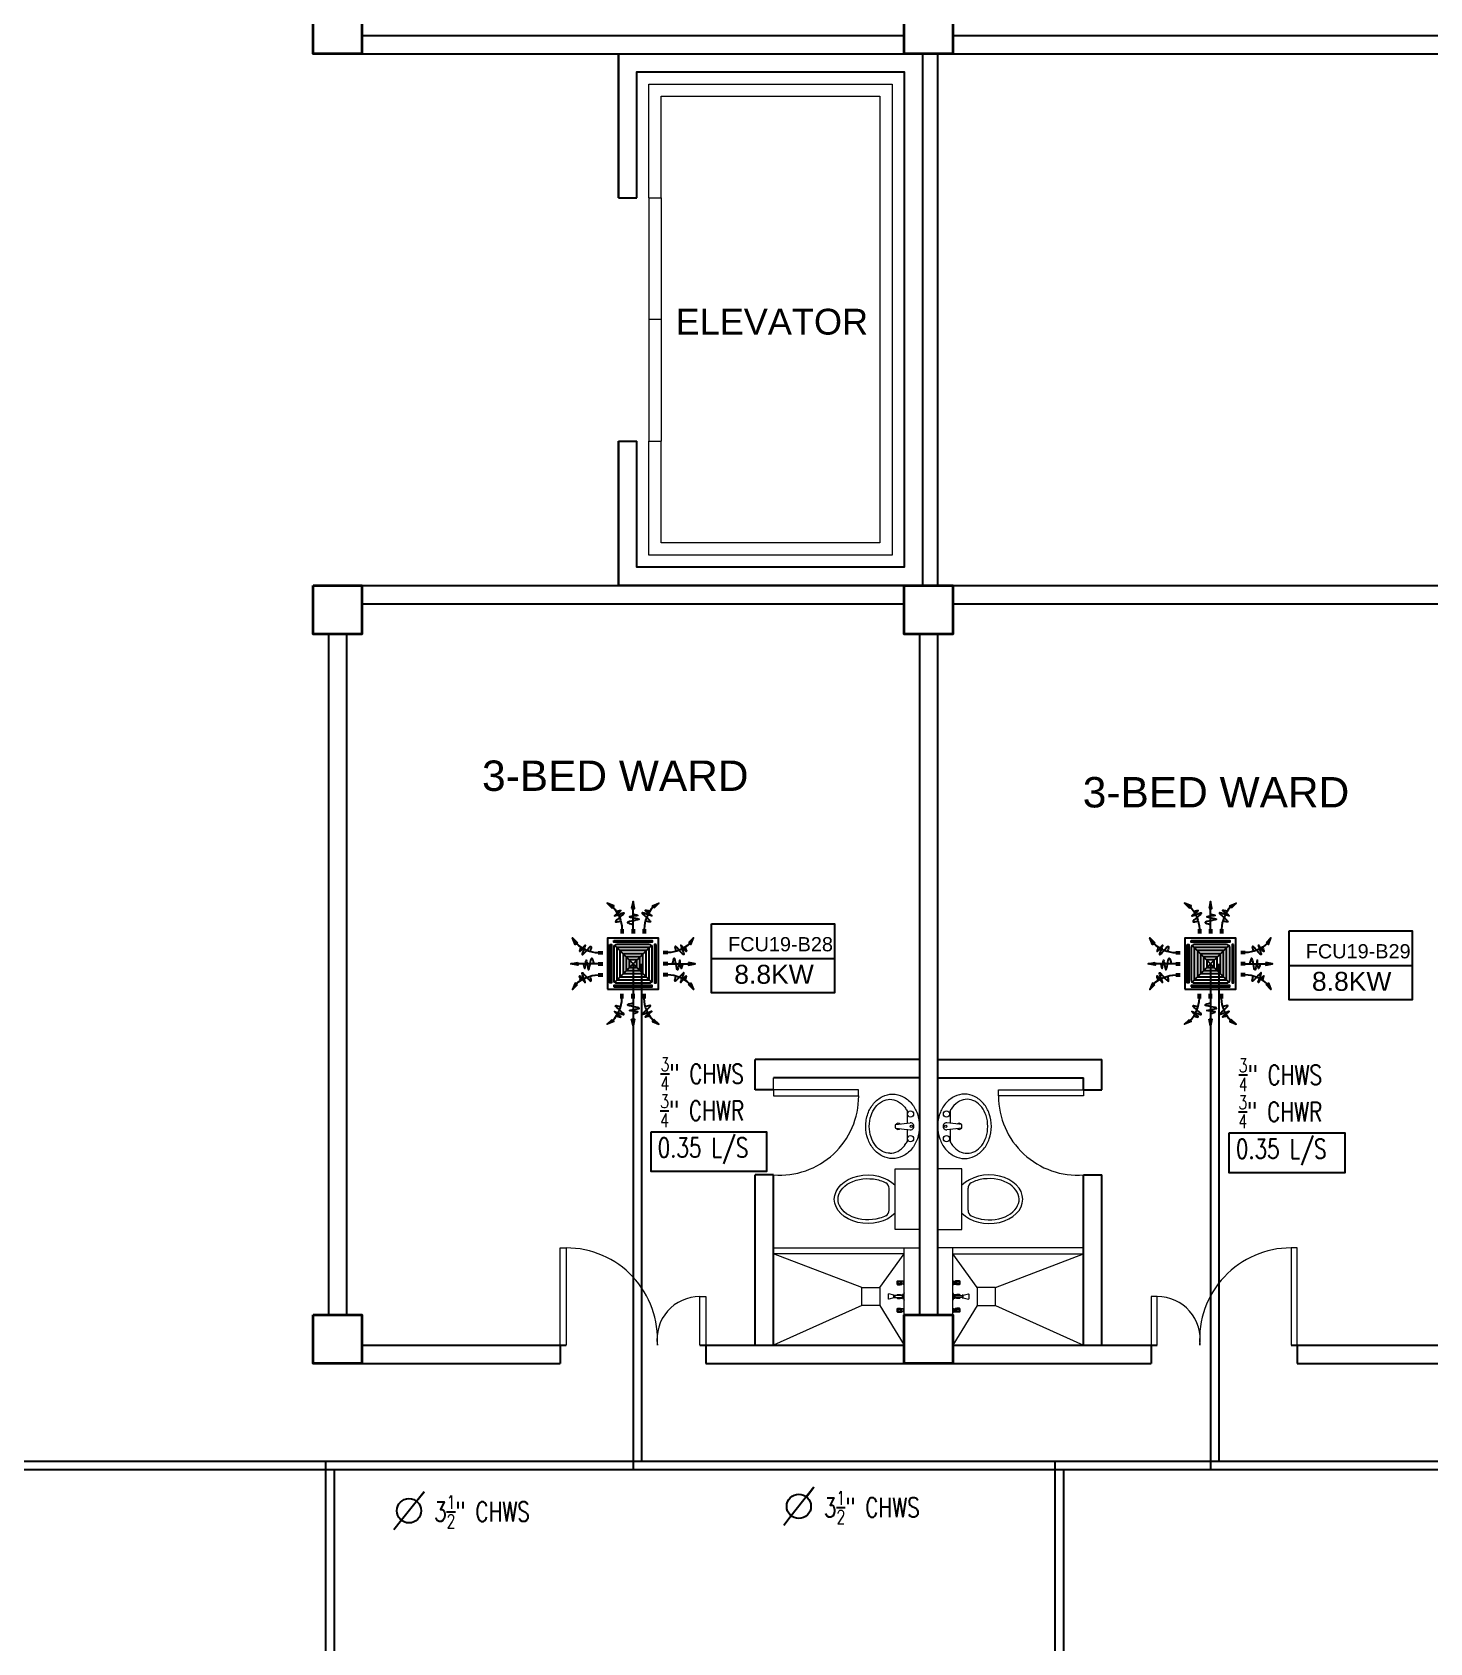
# Model space of a CAD drawing. Header units: millimetres. Extents: x 5 to 430, y 3 to 339.
# Drawn here: x 258.84 to 270.34, y 190.22 to 203.47 of the extents above; entities that cross this region are included whole.
import ezdxf

# ---------------------------------------------------------------- set-up
doc = ezdxf.new("R2010")
doc.units = ezdxf.units.MM
doc.header["$MEASUREMENT"] = 0
for name, color, linetype in [('AIR', 7, 'Continuous'), ('fcu line', 7, 'Continuous'), ('fcu return', 7, 'Continuous'), ('label', 7, 'Continuous'), ('Legends', 7, 'Continuous'), ('pipe label', 7, 'Continuous')]:
    doc.layers.add(name, color=color, linetype=linetype)
doc.styles.add('Arch-Dim', font='simplex.shx', dxfattribs={"width": 0.75})
doc.styles.get("Standard").update_dxf_attribs({"font": 'arial.ttf'})
doc.styles.add('SWISSLT175', font='swissl.ttf', dxfattribs={"height": 0.175})

# ---------------------------------------------------------------- blocks, each defined once
blk = doc.blocks.new('FCU-13000P (CASSETTE SPLIT)')
at = {"layer": 'AIR', "ltscale": 3}
for p, q in [((0, 0.523), (0, 1)), ((-0.193, 0.558), (-0.193, 0.487)), ((-0.162, 0.558), (-0.162, 0.487)), ((-0.016, 0.558), (-0.016, 0.487)), ((0.016, 0.558), (0.016, 0.487)), ((0.162, 0.558), (0.162, 0.487)), ((0.193, 0.558), (0.193, 0.487)), ((-0.523, 0), (-1, 0)), ((-0.558, 0.193), (-0.487, 0.193)), ((-0.558, 0.162), (-0.487, 0.162)), ((-0.558, 0.016), (-0.487, 0.016)), ((0.558, 0.193), (0.487, 0.193)), ((0.558, 0.162), (0.487, 0.162)), ((0.558, 0.016), (0.487, 0.016)), ((0.523, 0), (1, 0)), ((-0.558, -0.016), (-0.487, -0.016)), ((-0.558, -0.162), (-0.487, -0.162)), ((-0.558, -0.193), (-0.487, -0.193)), ((0.558, -0.016), (0.487, -0.016)), ((0.558, -0.162), (0.487, -0.162)), ((0.558, -0.193), (0.487, -0.193)), ((-0.193, -0.558), (-0.193, -0.487)), ((-0.162, -0.558), (-0.162, -0.487)), ((-0.016, -0.558), (-0.016, -0.487)), ((0.016, -0.558), (0.016, -0.487)), ((0.162, -0.558), (0.162, -0.487)), ((0.193, -0.558), (0.193, -0.487)), ((0, -0.523), (0, -1))]:
    blk.add_line(p, q, dxfattribs=at)
at = {"layer": 'AIR'}
for p, q in [((0.295, -0.295), (-0.295, 0.295)), ((0.295, 0.295), (-0.295, -0.295))]:
    blk.add_line(p, q, dxfattribs=at)
at = {"layer": 'AIR', "ltscale": 3}
for points in [[(-0.335, 0.895), (-0.311, 0.932), (-0.416, 0.973)], [(-0.022, 0.89), (0.022, 0.89), (0, 1)], [(0.335, 0.895), (0.311, 0.932), (0.416, 0.973)], [(-0.895, 0.335), (-0.932, 0.311), (-0.973, 0.416)], [(0.895, 0.335), (0.932, 0.311), (0.973, 0.416)], [(-0.89, 0.022), (-0.89, -0.022), (-1, 0)], [(0.89, 0.022), (0.89, -0.022), (1, 0)], [(-0.895, -0.335), (-0.932, -0.311), (-0.973, -0.416)], [(0.895, -0.335), (0.932, -0.311), (0.973, -0.416)], [(-0.335, -0.895), (-0.311, -0.932), (-0.416, -0.973)], [(-0.022, -0.89), (0.022, -0.89), (0, -1)], [(0.335, -0.895), (0.311, -0.932), (0.416, -0.973)]]:
    blk.add_lwpolyline(points, close=True, dxfattribs=at)
at = {"layer": 'AIR'}
for points in [[(-0.323, 0.914, -0.171809), (-0.178, 0.558), (-0.178, 0.522)], [(0.323, 0.914, 0.171809), (0.178, 0.558), (0.178, 0.522)], [(-0.914, 0.323, 0.171809), (-0.558, 0.178), (-0.522, 0.178)], [(0.914, 0.323, -0.171809), (0.558, 0.178), (0.522, 0.178)], [(-0.914, -0.323, -0.171809), (-0.558, -0.178), (-0.522, -0.178)], [(0.914, -0.323, 0.171809), (0.558, -0.178), (0.522, -0.178)], [(-0.323, -0.914, 0.171809), (-0.178, -0.558), (-0.178, -0.522)], [(0.323, -0.914, -0.171809), (0.178, -0.558), (0.178, -0.522)]]:
    blk.add_lwpolyline(points, format="xyb", dxfattribs=at)
for points in [[(-0.41, -0.41), (0.41, -0.41), (0.41, 0.41), (-0.41, 0.41)], [(-0.373, 0.31), (-0.348, 0.31), (-0.348, -0.31), (-0.373, -0.31)], [(-0.31, 0.372), (0.31, 0.372), (0.31, 0.348), (-0.31, 0.348)], [(-0.26, -0.26), (0.26, -0.26), (0.26, 0.26), (-0.26, 0.26)], [(0.372, 0.31), (0.348, 0.31), (0.348, -0.31), (0.372, -0.31)], [(-0.21, -0.21), (0.21, -0.21), (0.21, 0.21), (-0.21, 0.21)], [(-0.16, -0.16), (0.16, -0.16), (0.16, 0.16), (-0.16, 0.16)], [(-0.11, -0.11), (0.11, -0.11), (0.11, 0.11), (-0.11, 0.11)], [(-0.06, -0.06), (0.06, -0.06), (0.06, 0.06), (-0.06, 0.06)], [(-0.31, -0.373), (0.31, -0.373), (0.31, -0.348), (-0.31, -0.348)]]:
    blk.add_lwpolyline(points, close=True, dxfattribs=at)
blk.add_lwpolyline([(-0.26, -0.31), (0.26, -0.31, 0.414214), (0.31, -0.26), (0.31, 0.26, 0.414214), (0.26, 0.31), (-0.26, 0.31, 0.414214), (-0.31, 0.26), (-0.31, -0.26, 0.414214)], format="xyb", close=True, dxfattribs=at)
at = {"layer": 'AIR', "ltscale": 3}
for points in [[(-0.268, 0.84), (-0.231, 0.852), (-0.134, 0.882), (-0.422, 0.704), (0.005, 0.903), (-0.358, 0.645), (-0.239, 0.678), (-0.199, 0.69)], [(0.268, 0.84), (0.231, 0.852), (0.134, 0.882), (0.422, 0.704), (-0.005, 0.903), (0.358, 0.645), (0.239, 0.678), (0.199, 0.69)], [(-0.84, 0.268), (-0.852, 0.231), (-0.882, 0.134), (-0.704, 0.422), (-0.903, -0.005), (-0.645, 0.358), (-0.678, 0.239), (-0.69, 0.199)], [(0.84, 0.268), (0.852, 0.231), (0.882, 0.134), (0.704, 0.422), (0.903, -0.005), (0.645, 0.358), (0.678, 0.239), (0.69, 0.199)], [(-0.84, -0.268), (-0.852, -0.231), (-0.882, -0.134), (-0.704, -0.422), (-0.903, 0.005), (-0.645, -0.358), (-0.678, -0.239), (-0.69, -0.199)], [(0.84, -0.268), (0.852, -0.231), (0.882, -0.134), (0.704, -0.422), (0.903, 0.005), (0.645, -0.358), (0.678, -0.239), (0.69, -0.199)], [(-0.268, -0.84), (-0.231, -0.852), (-0.134, -0.882), (-0.422, -0.704), (0.005, -0.903), (-0.358, -0.645), (-0.239, -0.678), (-0.199, -0.69)], [(0.268, -0.84), (0.231, -0.852), (0.134, -0.882), (0.422, -0.704), (-0.005, -0.903), (0.358, -0.645), (0.239, -0.678), (0.199, -0.69)]]:
    blk.add_open_spline(points, degree=3, knots=[0.0032834, 0.0032834, 0.0032834, 0.0032834, 0.0712567, 0.1924075, 0.3347111, 0.5062145, 0.5813292, 0.5813292, 0.5813292, 0.5813292], dxfattribs=at)
for points in [[(0, 0.8), (0.077, 0.776), (-0.058, 0.755), (0.098, 0.718), (-0.087, 0.663), (0, 0.631)], [(-0.8, 0), (-0.776, -0.077), (-0.755, 0.058), (-0.718, -0.098), (-0.663, 0.087), (-0.631, 0)], [(0.8, 0), (0.776, -0.077), (0.755, 0.058), (0.718, -0.098), (0.663, 0.087), (0.631, 0)], [(0, -0.8), (0.077, -0.776), (-0.058, -0.755), (0.098, -0.718), (-0.087, -0.663), (0, -0.631)]]:
    blk.add_spline(points, degree=3, dxfattribs=at)
for points in [[(-0.416, 0.973), (-0.335, 0.895), (-0.311, 0.932)], [(0, 1), (-0.022, 0.89), (0.022, 0.89)], [(0.416, 0.973), (0.335, 0.895), (0.311, 0.932)], [(-0.973, 0.416), (-0.895, 0.335), (-0.932, 0.311)], [(0.973, 0.416), (0.895, 0.335), (0.932, 0.311)], [(-1, 0), (-0.89, 0.022), (-0.89, -0.022)], [(1, 0), (0.89, 0.022), (0.89, -0.022)], [(-0.973, -0.416), (-0.895, -0.335), (-0.932, -0.311)], [(0.973, -0.416), (0.895, -0.335), (0.932, -0.311)], [(-0.416, -0.973), (-0.335, -0.895), (-0.311, -0.932)], [(0, -1), (-0.022, -0.89), (0.022, -0.89)], [(0.416, -0.973), (0.335, -0.895), (0.311, -0.932)]]:
    blk.add_solid(points, dxfattribs=at)

msp = doc.modelspace()

# ---------------------------------------------------------------- linework, layer by layer
at = {"color": 8, "lineweight": 25}
for p, q in [((261.556, 203.445), (266.018, 203.445)), ((266.418, 203.445), (270.881, 203.445)), ((261.556, 203.295), (270.881, 203.295)), ((263.668, 203.295), (263.668, 202.108)), ((266.168, 203.295), (266.168, 198.92)), ((266.293, 203.295), (266.293, 198.92)), ((263.668, 202.108), (263.818, 202.108)), ((263.668, 200.108), (263.668, 198.92)), ((263.668, 200.108), (263.818, 200.108)), ((261.556, 198.92), (270.881, 198.92)), ((261.556, 198.77), (266.018, 198.77)), ((266.418, 198.77), (270.881, 198.77)), ((261.281, 198.52), (261.281, 192.92)), ((261.431, 198.52), (261.431, 192.92)), ((266.143, 198.52), (266.143, 192.92)), ((266.293, 198.52), (266.293, 192.92)), ((266.143, 195.056), (266.143, 193.106)), ((261.556, 192.67), (263.237, 192.67)), ((263.187, 192.67), (263.187, 192.52)), ((264.337, 192.67), (266.018, 192.67)), ((264.387, 192.67), (264.387, 192.52)), ((266.418, 192.67), (268.1, 192.67)), ((268.05, 192.67), (268.05, 192.52)), ((269.2, 192.67), (270.881, 192.67)), ((269.25, 192.67), (269.25, 192.52)), ((261.556, 192.52), (263.187, 192.52)), ((264.387, 192.52), (268.05, 192.52)), ((269.25, 192.52), (270.881, 192.52))]:
    msp.add_line(p, q, dxfattribs=at)
at = {"color": 8, "lineweight": 9}
for p, q in [((263.918, 202.108), (264.018, 202.108)), ((263.918, 202.108), (263.918, 200.108)), ((264.018, 202.108), (264.018, 200.108)), ((264.018, 201.108), (263.918, 201.108)), ((263.918, 200.108), (264.018, 200.108)), ((265.946, 194.485), (266.067, 194.498)), ((265.946, 194.456), (266.067, 194.442)), ((266.041, 194.446), (266.041, 194.343)), ((266.491, 194.485), (266.369, 194.498)), ((266.491, 194.456), (266.369, 194.442)), ((266.395, 194.446), (266.395, 194.343)), ((265.943, 194.12), (266.143, 194.12)), ((265.943, 193.62), (265.943, 194.12)), ((266.143, 194.12), (266.143, 193.62)), ((266.493, 194.12), (266.293, 194.12)), ((266.293, 194.12), (266.293, 193.62)), ((266.493, 193.62), (266.493, 194.12)), ((265.893, 193.779), (265.893, 193.96)), ((266.543, 193.779), (266.543, 193.96)), ((266.143, 193.62), (265.943, 193.62)), ((266.293, 193.62), (266.493, 193.62)), ((266.018, 192.67), (266.018, 193.47)), ((266.418, 192.67), (266.418, 193.47)), ((265.887, 193.089), (265.887, 193.051)), ((265.933, 193.082), (265.891, 193.091)), ((265.933, 193.058), (265.933, 193.082)), ((265.933, 193.082), (265.941, 193.082)), ((265.933, 193.058), (265.933, 193.082)), ((265.941, 193.082), (265.941, 193.058)), ((266.003, 193.078), (265.941, 193.078)), ((265.96, 193.197), (265.961, 193.197)), ((265.96, 193.171), (265.96, 193.197)), ((265.96, 193.171), (265.961, 193.171)), ((265.96, 193.078), (265.96, 193.083)), ((265.96, 193.083), (265.961, 193.083)), ((265.961, 193.197), (265.963, 193.2)), ((265.961, 193.171), (265.961, 193.197)), ((265.961, 193.171), (265.963, 193.167)), ((265.961, 193.083), (265.963, 193.087)), ((265.961, 193.078), (265.961, 193.083)), ((265.963, 193.2), (265.985, 193.2)), ((265.963, 193.167), (265.963, 193.2)), ((265.963, 193.167), (265.985, 193.167)), ((265.963, 193.078), (265.963, 193.087)), ((265.963, 193.087), (265.985, 193.087)), ((265.972, 193.197), (265.984, 193.197)), ((265.972, 193.19), (265.984, 193.19)), ((265.972, 193.178), (265.984, 193.178)), ((265.972, 193.171), (265.984, 193.171)), ((265.972, 193.083), (265.984, 193.083)), ((265.985, 193.2), (265.989, 193.198)), ((265.985, 193.197), (265.985, 193.19)), ((265.985, 193.17), (265.985, 193.178)), ((265.985, 193.167), (265.989, 193.169)), ((265.985, 193.087), (265.989, 193.085)), ((265.985, 193.083), (265.985, 193.078)), ((265.991, 193.198), (265.997, 193.198)), ((265.991, 193.17), (265.997, 193.17)), ((265.991, 193.084), (265.997, 193.084)), ((265.997, 193.17), (265.997, 193.198)), ((265.997, 193.198), (265.999, 193.197)), ((265.997, 193.17), (265.999, 193.17)), ((265.997, 193.078), (265.997, 193.084)), ((265.997, 193.084), (265.999, 193.083)), ((265.999, 193.17), (265.999, 193.197)), ((266.011, 193.195), (265.999, 193.195)), ((266.011, 193.172), (265.999, 193.172)), ((265.999, 193.078), (265.999, 193.083)), ((266.003, 193.081), (265.999, 193.081)), ((266.003, 193.087), (266.003, 193.053)), ((266.013, 193.087), (266.003, 193.087)), ((266.003, 193.062), (266.003, 193.078)), ((266.018, 193.201), (266.011, 193.197)), ((266.011, 193.17), (266.011, 193.197)), ((266.018, 193.167), (266.011, 193.17)), ((266.018, 193.099), (266.013, 193.087)), ((266.013, 193.087), (266.013, 193.053)), ((266.013, 193.053), (266.013, 193.087)), ((266.018, 193.201), (266.018, 193.201)), ((266.018, 193.167), (266.018, 193.201)), ((266.018, 193.167), (266.018, 193.201)), ((266.018, 193.167), (266.018, 193.167)), ((266.018, 193.041), (266.018, 193.099)), ((266.419, 193.201), (266.418, 193.201)), ((266.418, 193.167), (266.418, 193.201)), ((266.419, 193.167), (266.418, 193.167)), ((266.418, 193.099), (266.424, 193.087)), ((266.418, 193.041), (266.418, 193.099)), ((266.419, 193.201), (266.426, 193.197)), ((266.419, 193.167), (266.419, 193.201)), ((266.419, 193.167), (266.426, 193.17)), ((266.424, 193.087), (266.424, 193.053)), ((266.424, 193.053), (266.424, 193.087)), ((266.424, 193.087), (266.434, 193.087)), ((266.426, 193.17), (266.426, 193.197)), ((266.426, 193.195), (266.438, 193.195)), ((266.426, 193.172), (266.438, 193.172)), ((266.434, 193.087), (266.434, 193.053)), ((266.434, 193.081), (266.438, 193.081)), ((266.434, 193.078), (266.496, 193.078)), ((266.434, 193.062), (266.434, 193.078)), ((266.44, 193.198), (266.438, 193.197)), ((266.438, 193.17), (266.438, 193.197)), ((266.44, 193.17), (266.438, 193.17)), ((266.44, 193.084), (266.438, 193.083)), ((266.438, 193.078), (266.438, 193.083)), ((266.446, 193.198), (266.44, 193.198)), ((266.44, 193.17), (266.44, 193.198)), ((266.446, 193.17), (266.44, 193.17)), ((266.44, 193.078), (266.44, 193.084)), ((266.446, 193.084), (266.44, 193.084)), ((266.452, 193.2), (266.448, 193.198)), ((266.452, 193.167), (266.448, 193.169)), ((266.452, 193.087), (266.448, 193.085)), ((266.474, 193.2), (266.452, 193.2)), ((266.452, 193.197), (266.452, 193.19)), ((266.452, 193.17), (266.452, 193.178)), ((266.474, 193.167), (266.452, 193.167)), ((266.474, 193.087), (266.452, 193.087)), ((266.452, 193.083), (266.452, 193.078)), ((266.465, 193.197), (266.453, 193.197)), ((266.465, 193.19), (266.453, 193.19)), ((266.465, 193.178), (266.453, 193.178)), ((266.465, 193.171), (266.453, 193.171)), ((266.465, 193.083), (266.453, 193.083)), ((266.476, 193.197), (266.474, 193.2)), ((266.474, 193.167), (266.474, 193.2)), ((266.476, 193.171), (266.474, 193.167)), ((266.474, 193.078), (266.474, 193.087)), ((266.476, 193.083), (266.474, 193.087)), ((266.477, 193.197), (266.476, 193.197)), ((266.476, 193.171), (266.476, 193.197)), ((266.477, 193.171), (266.476, 193.171)), ((266.476, 193.078), (266.476, 193.083)), ((266.477, 193.083), (266.476, 193.083)), ((266.477, 193.171), (266.477, 193.197)), ((266.477, 193.078), (266.477, 193.083)), ((266.504, 193.082), (266.496, 193.082)), ((266.496, 193.082), (266.496, 193.058)), ((266.504, 193.082), (266.546, 193.091)), ((266.504, 193.058), (266.504, 193.082)), ((266.504, 193.058), (266.504, 193.082)), ((266.55, 193.089), (266.55, 193.051)), ((265.933, 193.058), (265.891, 193.049)), ((265.941, 193.058), (265.933, 193.058)), ((265.941, 193.062), (266.003, 193.062)), ((265.96, 193.057), (265.96, 193.062)), ((265.96, 193.057), (265.961, 193.057)), ((265.96, 192.943), (265.96, 192.969)), ((265.96, 192.969), (265.961, 192.969)), ((265.96, 192.943), (265.961, 192.943)), ((265.961, 193.057), (265.961, 193.062)), ((265.961, 193.057), (265.963, 193.053)), ((265.961, 192.969), (265.963, 192.973)), ((265.961, 192.943), (265.961, 192.969)), ((265.961, 192.943), (265.963, 192.94)), ((265.963, 193.053), (265.963, 193.062)), ((265.963, 193.053), (265.985, 193.053)), ((265.963, 192.94), (265.963, 192.973)), ((265.963, 192.973), (265.985, 192.973)), ((265.963, 192.94), (265.985, 192.94)), ((265.972, 193.057), (265.984, 193.057)), ((265.972, 192.969), (265.984, 192.969)), ((265.972, 192.962), (265.984, 192.962)), ((265.972, 192.95), (265.984, 192.95)), ((265.972, 192.943), (265.984, 192.943)), ((265.985, 193.057), (265.985, 193.062)), ((265.985, 193.053), (265.989, 193.056)), ((265.985, 192.973), (265.989, 192.971)), ((265.985, 192.97), (265.985, 192.962)), ((265.985, 192.943), (265.985, 192.951)), ((265.985, 192.94), (265.989, 192.942)), ((265.991, 193.056), (265.997, 193.056)), ((265.991, 192.97), (265.997, 192.97)), ((265.991, 192.942), (265.997, 192.942)), ((265.997, 193.056), (265.997, 193.062)), ((265.997, 193.056), (265.999, 193.057)), ((265.997, 192.97), (265.999, 192.97)), ((265.997, 192.942), (265.997, 192.97)), ((265.997, 192.942), (265.999, 192.943)), ((265.999, 193.057), (265.999, 193.062)), ((266.003, 193.059), (265.999, 193.059)), ((265.999, 192.943), (265.999, 192.97)), ((266.011, 192.968), (265.999, 192.968)), ((266.011, 192.945), (265.999, 192.945)), ((266.003, 193.053), (266.013, 193.053)), ((266.018, 192.973), (266.011, 192.97)), ((266.011, 192.943), (266.011, 192.97)), ((266.018, 192.939), (266.011, 192.943)), ((266.013, 193.053), (266.018, 193.041)), ((266.018, 192.939), (266.018, 192.973)), ((266.018, 192.939), (266.018, 192.973)), ((266.018, 192.973), (266.018, 192.973)), ((266.018, 192.939), (266.018, 192.939)), ((266.424, 193.053), (266.418, 193.041)), ((266.418, 192.939), (266.418, 192.973)), ((266.419, 192.973), (266.418, 192.973)), ((266.419, 192.939), (266.418, 192.939)), ((266.419, 192.939), (266.419, 192.973)), ((266.419, 192.973), (266.426, 192.97)), ((266.419, 192.939), (266.426, 192.943)), ((266.434, 193.053), (266.424, 193.053)), ((266.426, 192.943), (266.426, 192.97)), ((266.426, 192.968), (266.438, 192.968)), ((266.426, 192.945), (266.438, 192.945)), ((266.496, 193.062), (266.434, 193.062)), ((266.434, 193.059), (266.438, 193.059)), ((266.438, 193.057), (266.438, 193.062)), ((266.44, 193.056), (266.438, 193.057)), ((266.44, 192.97), (266.438, 192.97)), ((266.438, 192.943), (266.438, 192.97)), ((266.44, 192.942), (266.438, 192.943)), ((266.44, 193.056), (266.44, 193.062)), ((266.446, 193.056), (266.44, 193.056)), ((266.44, 192.942), (266.44, 192.97)), ((266.446, 192.97), (266.44, 192.97)), ((266.446, 192.942), (266.44, 192.942)), ((266.452, 193.053), (266.448, 193.056)), ((266.452, 192.973), (266.448, 192.971)), ((266.452, 192.94), (266.448, 192.942)), ((266.452, 193.057), (266.452, 193.062)), ((266.474, 193.053), (266.452, 193.053)), ((266.474, 192.973), (266.452, 192.973)), ((266.452, 192.97), (266.452, 192.962)), ((266.452, 192.943), (266.452, 192.951)), ((266.474, 192.94), (266.452, 192.94)), ((266.465, 193.057), (266.453, 193.057)), ((266.465, 192.969), (266.453, 192.969)), ((266.465, 192.962), (266.453, 192.962)), ((266.465, 192.95), (266.453, 192.95)), ((266.465, 192.943), (266.453, 192.943)), ((266.474, 193.053), (266.474, 193.062)), ((266.476, 193.057), (266.474, 193.053)), ((266.474, 192.94), (266.474, 192.973)), ((266.476, 192.969), (266.474, 192.973)), ((266.476, 192.943), (266.474, 192.94)), ((266.476, 193.057), (266.476, 193.062)), ((266.477, 193.057), (266.476, 193.057)), ((266.476, 192.943), (266.476, 192.969)), ((266.477, 192.969), (266.476, 192.969)), ((266.477, 192.943), (266.476, 192.943)), ((266.477, 193.057), (266.477, 193.062)), ((266.477, 192.943), (266.477, 192.969)), ((266.496, 193.058), (266.504, 193.058)), ((266.504, 193.058), (266.546, 193.049))]:
    msp.add_line(p, q, dxfattribs=at)
at = {"color": 8, "lineweight": 25, "ltscale": 0.3}
for p, q in [((264.793, 194.77), (264.793, 195.02)), ((266.143, 195.02), (264.793, 195.02)), ((266.293, 195.02), (267.643, 195.02)), ((267.643, 194.77), (267.643, 195.02)), ((266.143, 194.87), (264.943, 194.87)), ((266.293, 194.87), (267.493, 194.87)), ((267.493, 194.77), (267.493, 194.87)), ((264.943, 194.77), (264.793, 194.77)), ((267.493, 194.77), (267.643, 194.77)), ((264.793, 192.67), (264.793, 194.07)), ((264.943, 194.07), (264.793, 194.07)), ((264.943, 192.67), (264.943, 194.07)), ((267.493, 192.67), (267.493, 194.07)), ((267.493, 194.07), (267.643, 194.07)), ((267.643, 192.67), (267.643, 194.07))]:
    msp.add_line(p, q, dxfattribs=at)
at = {"color": 8, "lineweight": 13, "ltscale": 0.3}
msp.add_line((264.943, 194.77), (264.943, 194.87), dxfattribs=at)
at = {"color": 8, "lineweight": 9, "ltscale": 0.3}
for p, q in [((265.668, 193.145), (264.943, 193.42)), ((265.818, 193.145), (266.018, 193.42)), ((266.618, 193.145), (266.418, 193.42)), ((266.768, 193.145), (267.493, 193.42)), ((265.668, 192.995), (264.943, 192.67)), ((265.818, 192.995), (266.018, 192.67)), ((266.618, 192.995), (266.418, 192.67)), ((266.768, 192.995), (267.493, 192.67))]:
    msp.add_line(p, q, dxfattribs=at)
at = {"color": 8, "lineweight": 35}
for points in [[(261.156, 203.695), (261.556, 203.695), (261.556, 203.295), (261.156, 203.295)], [(266.018, 203.695), (266.418, 203.695), (266.418, 203.295), (266.018, 203.295)], [(261.156, 198.92), (261.556, 198.92), (261.556, 198.52), (261.156, 198.52)], [(266.018, 198.92), (266.418, 198.92), (266.418, 198.52), (266.018, 198.52)], [(261.156, 192.92), (261.556, 192.92), (261.556, 192.52), (261.156, 192.52)], [(266.018, 192.92), (266.418, 192.92), (266.418, 192.52), (266.018, 192.52)]]:
    msp.add_lwpolyline(points, close=True, dxfattribs=at)
at = {"color": 8, "lineweight": 25}
for points in [[(263.668, 202.108), (263.668, 203.295), (266.168, 203.295), (266.168, 198.92), (263.668, 198.92), (263.668, 200.108)], [(263.818, 202.108), (263.818, 203.145), (266.018, 203.145), (266.018, 199.07), (263.818, 199.07), (263.818, 200.108)]]:
    msp.add_lwpolyline(points, dxfattribs=at)
at = {"color": 8, "lineweight": 9}
for points in [[(263.918, 202.108), (263.918, 203.045), (265.918, 203.045), (265.918, 199.17), (263.918, 199.17), (263.918, 200.108)], [(264.018, 202.108), (264.018, 202.945), (265.818, 202.945), (265.818, 199.27), (264.018, 199.27), (264.018, 200.108)]]:
    msp.add_lwpolyline(points, dxfattribs=at)
at = {"color": 8, "lineweight": 13, "ltscale": 0.03}
for points in [[(264.943, 194.77), (264.943, 194.72), (265.643, 194.72), (265.643, 194.77)], [(267.493, 194.77), (267.493, 194.72), (266.793, 194.72), (266.793, 194.77)], [(263.237, 192.67), (263.187, 192.67), (263.187, 193.47), (263.237, 193.47)], [(269.2, 192.67), (269.25, 192.67), (269.25, 193.47), (269.2, 193.47)], [(264.387, 192.67), (264.337, 192.67), (264.337, 193.07), (264.387, 193.07)], [(268.05, 192.67), (268.1, 192.67), (268.1, 193.07), (268.05, 193.07)]]:
    msp.add_lwpolyline(points, close=True, dxfattribs=at)
at = {"color": 8, "lineweight": 9}
for points in [[(265.922, 194.205, -0.11576), (265.84, 194.224, -0.104047), (265.766, 194.283, -0.090875), (265.719, 194.367, -0.083344), (265.701, 194.47, -0.083344), (265.719, 194.574, -0.090875), (265.766, 194.657, -0.104047), (265.84, 194.716, -0.11576), (265.922, 194.735, -0.11576), (266.005, 194.716, -0.104047), (266.079, 194.657, -0.090875), (266.126, 194.574, -0.083344), (266.143, 194.47, -0.083344), (266.126, 194.367, -0.090875), (266.079, 194.283, -0.104047), (266.005, 194.224, -0.11576)], [(266.514, 194.205, 0.11576), (266.597, 194.224, 0.104047), (266.671, 194.283, 0.090875), (266.718, 194.367, 0.083344), (266.735, 194.47, 0.083344), (266.718, 194.574, 0.090875), (266.671, 194.657, 0.104047), (266.597, 194.716, 0.11576), (266.514, 194.735, 0.11576), (266.432, 194.716, 0.104047), (266.358, 194.657, 0.090875), (266.311, 194.574, 0.083344), (266.293, 194.47, 0.083344), (266.311, 194.367, 0.090875), (266.358, 194.283, 0.104047), (266.432, 194.224, 0.11576)]]:
    msp.add_lwpolyline(points, format="xyb", close=True, dxfattribs=at)
for points in [[(265.901, 194.248, -0.124838), (265.839, 194.263, -0.105788), (265.781, 194.313, -0.086697), (265.745, 194.382, -0.076776), (265.731, 194.47, -0.076776), (265.745, 194.558, -0.086697), (265.781, 194.627, -0.105788), (265.839, 194.677, -0.124838), (265.901, 194.693, -0.124838), (265.964, 194.677, -0.105788), (266.022, 194.627, -0.040067), (266.041, 194.597), (266.041, 194.494, -0.040067)], [(266.535, 194.248, 0.124838), (266.598, 194.263, 0.105788), (266.656, 194.313, 0.086697), (266.692, 194.382, 0.076776), (266.705, 194.47, 0.076776), (266.692, 194.558, 0.086697), (266.656, 194.627, 0.105788), (266.598, 194.677, 0.124838), (266.535, 194.693, 0.124838), (266.473, 194.677, 0.105788), (266.415, 194.627, 0.040067), (266.395, 194.597), (266.395, 194.494, 0.040067)]]:
    msp.add_lwpolyline(points, format="xyb", dxfattribs=at)
at = {"color": 8, "lineweight": 9, "ltscale": 0.3}
for points in [[(266.018, 193.42), (264.943, 193.42), (264.943, 193.47), (266.143, 193.47), (266.143, 193.47)], [(266.418, 193.42), (267.493, 193.42), (267.493, 193.47), (266.293, 193.47), (266.293, 193.47)]]:
    msp.add_lwpolyline(points, dxfattribs=at)
at = {"color": 8, "lineweight": 9, "ltscale": 0.03}
for points in [[(265.818, 193.145), (265.818, 192.995), (265.668, 192.995), (265.668, 193.145)], [(266.618, 193.145), (266.618, 192.995), (266.768, 192.995), (266.768, 193.145)]]:
    msp.add_lwpolyline(points, close=True, dxfattribs=at)
at = {"color": 8, "lineweight": 9}
for centre, radius in [((266.07, 194.572), 0.0255), ((266.366, 194.572), 0.0255), ((266.07, 194.368), 0.0255), ((266.077, 194.47), 0.0095), ((266.366, 194.368), 0.0255), ((266.36, 194.47), 0.0095)]:
    msp.add_circle(centre, radius, dxfattribs=at)
at = {"color": 8, "lineweight": 13, "ltscale": 0.03}
for centre, radius, start, end in [((264.992, 194.72), 0.652, 265.7578, 0), ((267.445, 194.72), 0.652, 180, 274.2422), ((263.237, 192.718), 0.752, 356.3048, 90), ((269.2, 192.718), 0.752, 90, 183.6952), ((264.337, 192.717), 0.353, 90, 187.6281), ((268.1, 192.717), 0.353, 352.3719, 90)]:
    msp.add_arc(centre, radius, start, end, dxfattribs=at)
at = {"color": 8, "lineweight": 9}
for centre, radius, start, end in [((265.968, 194.47), 0.025, 161.3793, 198.6207), ((266.039, 194.47), 0.0948, 171.2026, 188.7974), ((265.968, 194.47), 0.025, 48.7978, 143.6932), ((265.968, 194.47), 0.025, 216.3068, 311.2022), ((266.07, 194.47), 0.028, 263.7545, 96.2455), ((266.366, 194.47), 0.028, 83.7545, 276.2455), ((266.468, 194.47), 0.025, 36.3068, 131.2022), ((266.468, 194.47), 0.025, 228.7978, 323.6932), ((266.398, 194.47), 0.0948, 351.2026, 8.7974), ((266.468, 194.47), 0.025, 341.3793, 18.6207), ((265.901, 194.379), 0.131, 270, 298.4636), ((265.878, 194.423), 0.181, 298.4636, 322.6185), ((265.84, 194.451), 0.228, 322.6185, 331.7963), ((266.597, 194.451), 0.228, 208.2037, 217.3815), ((266.559, 194.423), 0.181, 217.3815, 241.5364), ((266.535, 194.379), 0.131, 241.5364, 270), ((265.843, 193.96), 0.05, 0, 61.9916), ((266.593, 193.96), 0.05, 118.0084, 180), ((265.843, 193.779), 0.05, 298.1501, 0), ((266.593, 193.779), 0.05, 180, 241.8499)]:
    msp.add_arc(centre, radius, start, end, dxfattribs=at)
at = {"color": 8, "lineweight": 9, "extrusion": (0, 0, -1)}
msp.add_ellipse((265.718, 193.87), major_axis=(0.275, 0), ratio=0.727273, start_param=0.612555, end_param=5.670631, dxfattribs=at)
at = {"color": 8, "lineweight": 9}
for centre, major_axis, ratio, start_param, end_param in [((266.718, 193.87), (-0.275, 0), 0.727273, 0.612555, 5.670631), ((266.446, 193.201), (-0.00268, 0.00268), 1, 2.356082, 2.850023), ((266.446, 193.166), (-0.00268, 0.00268), 1, -1.279452, -0.785511), ((266.446, 193.088), (0.00268, 0.00268), 1, 3.926878, 4.42082), ((266.451, 193.184), (-0.00268, 0.00268), 1, 0.203142, 1.36743), ((266.458, 193.179), (-0.00887, 0.00887), 1, -0.157871, 0.203142), ((266.458, 193.189), (0.00887, 0.00887), 1, 2.938226, 3.299239), ((266.459, 193.212), (-0.0118, 0.0118), 1, 1.703115, 1.83534), ((266.459, 193.155), (-0.0118, 0.0118), 1, -0.264769, -0.132543), ((266.459, 193.098), (0.0118, 0.0118), 1, 3.273911, 3.406137), ((266.453, 193.201), (-0.00268, 0.00268), 1, 1.728443, 2.356082), ((266.453, 193.186), (0.00268, 0.00268), 1, 0.785286, 1.412925), ((266.453, 193.181), (0.00268, 0.00268), 1, 3.299239, 3.926878), ((266.453, 193.167), (0.00268, 0.00268), 1, 0.785286, 1.412925), ((266.453, 193.087), (0.00268, 0.00268), 1, 3.299239, 3.926878), ((266.464, 193.209), (-0.00896, 0.00896), 1, 2.418785, 3.129871), ((266.464, 193.179), (0.00738, 0.00738), 1, 6.21008, 6.994878), ((266.464, 193.188), (0.00738, 0.00738), 1, 4.000472, 4.78527), ((266.464, 193.158), (-0.00896, 0.00896), 1, -1.559299, -0.848214), ((266.464, 193.096), (-0.00896, 0.00896), 1, 2.418785, 3.129871), ((266.469, 193.184), (-0.00268, 0.00268), 1, 3.214474, 4.639283), ((266.547, 193.087), (0.00268, 0.00268), 1, 6.066508, 7.43657), ((265.89, 193.053), (-0.00268, -0.00268), 1, 6.066732, 7.436794), ((266.446, 193.052), (-0.00268, 0.00268), 1, -1.279452, -0.785511), ((266.446, 192.974), (0.00268, 0.00268), 1, 3.926878, 4.42082), ((266.446, 192.939), (0.00268, 0.00268), 1, 0.291344, 0.785286), ((266.451, 192.956), (-0.00268, 0.00268), 1, 0.203142, 1.36743), ((266.458, 192.952), (0.00887, 0.00887), 1, 1.412925, 1.773938), ((266.458, 192.961), (-0.00887, 0.00887), 1, 1.36743, 1.728443), ((266.459, 193.042), (0.0118, 0.0118), 1, 1.306028, 1.438253), ((266.459, 192.985), (-0.0118, 0.0118), 1, 1.703115, 1.83534), ((266.459, 192.928), (-0.0118, 0.0118), 1, -0.264769, -0.132543), ((266.453, 193.053), (-0.00268, 0.00268), 1, -0.785511, -0.157871), ((266.453, 192.973), (0.00268, 0.00268), 1, 3.299239, 3.926878), ((266.453, 192.959), (0.00268, 0.00268), 1, 0.785286, 1.412925), ((266.453, 192.954), (0.00268, 0.00268), 1, 3.299239, 3.926878), ((266.453, 192.94), (-0.00268, 0.00268), 1, -0.785511, -0.157871), ((266.464, 193.044), (0.00896, 0.00896), 1, 0.011497, 0.722582), ((266.464, 192.982), (0.00896, 0.00896), 1, 3.989582, 4.700667), ((266.464, 192.952), (-0.00738, 0.00738), 1, 4.639283, 5.424081), ((266.464, 192.961), (0.00738, 0.00738), 1, 4.000472, 4.78527), ((266.464, 192.931), (-0.00896, 0.00896), 1, -1.559299, -0.848214), ((266.469, 192.956), (0.00268, 0.00268), 1, 4.78527, 6.21008)]:
    msp.add_ellipse(centre, major_axis=major_axis, ratio=ratio, start_param=start_param, end_param=end_param, dxfattribs=at)
at = {"color": 8, "lineweight": 9, "extrusion": (-2.88216e-41, 4.99074e-41, -1)}
for centre, major_axis, start_param, end_param in [((265.89, 193.087), (-0.00268, -0.00268), 1.354119, 2.724181), ((265.968, 193.184), (0.00268, -0.00268), 1.643677, 3.068487), ((265.973, 193.209), (-0.00896, -0.00896), -0.722807, -0.011722), ((265.973, 193.158), (0.00896, -0.00896), 3.15309, 3.864175), ((265.973, 193.096), (0.00896, -0.00896), 0.847989, 1.559075), ((265.973, 193.179), (-0.00738, -0.00738), 1.497691, 2.282489), ((265.973, 193.188), (0.00738, -0.00738), 0.858879, 1.643677), ((265.984, 193.201), (-0.00268, -0.00268), -1.41315, -0.785511), ((265.984, 193.186), (0.00268, -0.00268), 3.926878, 4.554518), ((265.984, 193.181), (0.00268, -0.00268), 0.157647, 0.785286), ((265.984, 193.167), (-0.00268, -0.00268), 2.356082, 2.983721), ((265.984, 193.087), (0.00268, -0.00268), 0.157647, 0.785286), ((265.978, 193.212), (0.0118, -0.0118), 0.132318, 0.264544), ((265.979, 193.179), (-0.00887, -0.00887), 2.983721, 3.344735), ((265.979, 193.189), (-0.00887, -0.00887), 4.509022, 4.870036), ((265.978, 193.155), (0.0118, -0.0118), 4.44762, 4.579846), ((265.978, 193.098), (-0.0118, -0.0118), -1.438478, -1.306252), ((265.991, 193.201), (-0.00268, -0.00268), -0.785511, -0.291569), ((265.986, 193.184), (0.00268, -0.00268), 4.915531, 6.079819), ((265.991, 193.166), (-0.00268, -0.00268), 1.862141, 2.356082), ((265.991, 193.088), (0.00268, -0.00268), 0.785286, 1.279227), ((265.973, 193.044), (0.00896, -0.00896), 3.15309, 3.864175), ((265.973, 192.982), (-0.00896, -0.00896), -0.722807, -0.011722), ((265.968, 192.956), (0.00268, -0.00268), 1.643677, 3.068487), ((265.973, 192.931), (0.00896, -0.00896), 3.15309, 3.864175), ((265.973, 192.952), (-0.00738, -0.00738), 1.497691, 2.282489), ((265.973, 192.961), (0.00738, -0.00738), 0.858879, 1.643677), ((265.984, 193.053), (0.00268, -0.00268), 3.926878, 4.554518), ((265.984, 192.973), (-0.00268, -0.00268), -1.41315, -0.785511), ((265.984, 192.959), (0.00268, -0.00268), 3.926878, 4.554518), ((265.984, 192.954), (0.00268, -0.00268), 0.157647, 0.785286), ((265.984, 192.94), (-0.00268, -0.00268), 2.356082, 2.983721), ((265.978, 193.042), (-0.0118, -0.0118), 2.876824, 3.009049), ((265.978, 192.985), (0.0118, -0.0118), 0.132318, 0.264544), ((265.979, 192.952), (-0.00887, -0.00887), 2.983721, 3.344735), ((265.979, 192.961), (-0.00887, -0.00887), 4.509022, 4.870036), ((265.978, 192.928), (-0.0118, -0.0118), 2.876824, 3.009049), ((265.991, 193.052), (0.00268, -0.00268), 3.432937, 3.926878), ((265.991, 192.974), (-0.00268, -0.00268), -0.785511, -0.291569), ((265.986, 192.956), (0.00268, -0.00268), 4.915531, 6.079819), ((265.991, 192.939), (-0.00268, -0.00268), 1.862141, 2.356082)]:
    msp.add_ellipse(centre, major_axis=major_axis, ratio=1, start_param=start_param, end_param=end_param, dxfattribs=at)
at = {"color": 8, "lineweight": 9, "extrusion": (2.88216e-41, 4.99074e-41, -1)}
msp.add_ellipse((266.547, 193.053), major_axis=(-0.00268, 0.00268), ratio=1, start_param=2.92514, end_param=4.295202, dxfattribs=at)
at = {"color": 8, "lineweight": 9}
for points in [[(265.867, 193.735), (265.851, 193.727), (265.833, 193.719), (265.741, 193.692), (265.654, 193.697), (265.523, 193.755), (265.481, 193.805), (265.468, 193.903), (265.494, 193.956), (265.605, 194.03), (265.689, 194.047), (265.802, 194.032), (265.837, 194.02), (265.867, 194.005)], [(266.57, 193.735), (266.586, 193.727), (266.604, 193.719), (266.695, 193.692), (266.783, 193.697), (266.914, 193.755), (266.956, 193.805), (266.969, 193.903), (266.943, 193.956), (266.832, 194.03), (266.748, 194.047), (266.634, 194.032), (266.6, 194.02), (266.57, 194.005)]]:
    msp.add_open_spline(points, degree=3, knots=[0.937253, 0.937253, 0.937253, 0.937253, 1.185372, 1.185372, 2.113864, 2.113864, 3.042356, 3.042356, 3.970847, 3.970847, 4.899339, 4.899339, 5.346062, 5.346062, 5.346062, 5.346062], dxfattribs=at)
at = {"layer": 'fcu line', "linetype": 'Continuous'}
for p, q in [((263.787, 195.808), (263.787, 191.643)), ((268.537, 195.808), (268.537, 191.643)), ((282.343, 191.643), (247.566, 191.643)), ((261.331, 183.818), (261.331, 191.643)), ((267.331, 183.818), (267.331, 191.643))]:
    msp.add_line(p, q, dxfattribs=at)
at = {"layer": 'fcu line'}
for p, q in [((265.275, 191.5), (265.089, 191.265)), ((265.213, 191.422), (265.275, 191.5)), ((262.068, 191.464), (261.882, 191.229)), ((262.006, 191.386), (262.068, 191.464)), ((261.882, 191.229), (261.82, 191.15)), ((265.089, 191.265), (265.027, 191.186))]:
    msp.add_line(p, q, dxfattribs=at)
for centre in [(261.944, 191.307), (265.151, 191.343)]:
    msp.add_circle(centre, 0.1, dxfattribs=at)
at = {"layer": 'fcu return', "linetype": 'Continuous'}
for p, q in [((263.857, 195.808), (263.857, 191.713)), ((268.607, 195.808), (268.607, 191.713)), ((282.273, 191.713), (247.566, 191.713)), ((261.261, 183.888), (261.261, 191.713)), ((267.261, 183.888), (267.261, 191.713))]:
    msp.add_line(p, q, dxfattribs=at)
at = {"layer": 'Legends', "linetype": 'Continuous', "lineweight": 25}
for p, q in [((264.433, 195.852), (265.445, 195.852)), ((269.185, 195.794), (270.197, 195.794))]:
    msp.add_line(p, q, dxfattribs=at)
at = {"layer": 'Legends'}
for points in [[(264.433, 196.136), (265.445, 196.136), (265.445, 195.568), (264.433, 195.568)], [(269.185, 196.078), (270.197, 196.078), (270.197, 195.51), (269.185, 195.51)]]:
    msp.add_lwpolyline(points, close=True, dxfattribs=at)
at = {"layer": 'pipe label', "color": 7, "linetype": 'Continuous', "lineweight": 25}
for points in [[(263.935, 194.425), (264.886, 194.425), (264.886, 194.098), (263.935, 194.098)], [(268.691, 194.416), (269.643, 194.416), (269.643, 194.088), (268.691, 194.088)]]:
    msp.add_lwpolyline(points, close=True, dxfattribs=at)

# ---------------------------------------------------------------- block references
at = {"layer": 'AIR', "xscale": 0.5113536813550488, "yscale": 0.5113536813550488, "zscale": 0.5113536813550488}
for p in [(263.787, 195.808), (268.537, 195.808)]:
    msp.add_blockref('FCU-13000P (CASSETTE SPLIT)', p, dxfattribs=at)

# ---------------------------------------------------------------- texts
at = {"layer": 'label', "color": 8, "lineweight": 9, "ltscale": 0.4, "attachment_point": 5, "style": 'SWISSLT175'}
for s, insert, char_height, line_spacing_factor in [('ELEVATOR', (264.929, 201.089), 0.2125, 0.9), ('3-BED WARD', (263.641, 197.353), 0.25, 0.8), ('3-BED WARD', (268.583, 197.217), 0.25, 0.8)]:
    msp.add_mtext(s, dxfattribs=dict(at, insert=insert, char_height=char_height, line_spacing_factor=line_spacing_factor))
at = {"layer": 'Legends', "linetype": 'Continuous', "lineweight": 25, "attachment_point": 1}
for s, width, insert, char_height in [('FCU19-B28', 0.44811, (264.569, 196.027), 0.117), ('FCU19-B29', 0.44811, (269.321, 195.969), 0.117), ('8.8KW', 0.23674, (264.62, 195.799), 0.156), ('8.8KW', 0.23674, (269.372, 195.741), 0.156)]:
    msp.add_mtext_dynamic_manual_height_columns(s, width=width, gutter_width=1.011, heights=[0], dxfattribs=dict(at, insert=insert, char_height=char_height))
at = {"layer": 'pipe label', "color": 7, "linetype": 'Continuous', "lineweight": 25, "char_height": 0.16, "attachment_point": 1, "style": 'Arch-Dim'}
for s, width, insert in [('\\A1;{\\H0.7x;\\S3/4;}" CHWS', 1.17294, (264.014, 195.036)), ('\\A1;{\\H0.7x;\\S3/4;}" CHWS', 1.17294, (268.77, 195.027)), ('\\A1;{\\H0.7x;\\S3/4;}" CHWR', 0.88035, (264.011, 194.733)), ('\\A1;{\\H0.7x;\\S3/4;}" CHWR', 0.88035, (268.767, 194.724)), ('0.35 L/S', 0.89967, (263.99, 194.375)), ('0.35 L/S', 0.89967, (268.746, 194.365)), ('\\A1;3{\\H0.7x;\\S1/2;}" CHWS', 1.17294, (262.151, 191.434)), ('\\A1;3{\\H0.7x;\\S1/2;}" CHWS', 1.17294, (265.358, 191.469))]:
    msp.add_mtext_dynamic_manual_height_columns(s, width=width, gutter_width=1.011, heights=[0], dxfattribs=dict(at, insert=insert))

doc.saveas('drawing.dxf')
